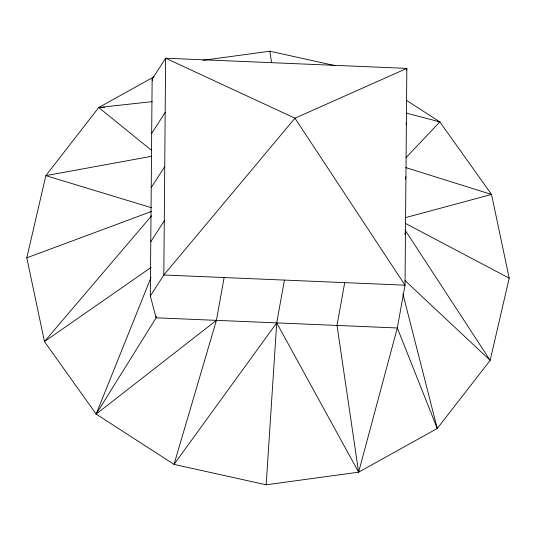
<?xml version="1.0" encoding="UTF-8"?>
<svg xmlns="http://www.w3.org/2000/svg" width="536" height="536" viewBox="0 0 536 536"><rect width="100%" height="100%" fill="white"/><g stroke="black" fill="none" stroke-linecap="round" stroke-linejoin="round"><path stroke-width="0.8" d="M224.122 277.548L216.417 320.347L96.158 414.1L156.117 317.808L150.321 295.999L152.137 79.207L165.637 58.21L406.837 68.387L405.022 285.179L397.317 327.978L358.624 472.183L266.184 484.792L174.019 464.39L96.158 414.1L44.468 341.559L26.8 257.823L45.855 175.641L98.731 107.515L154.073 76.762M156.13 316.14L156.117 317.808L397.317 327.978L437.269 428.485L358.624 472.183L276.717 322.893L284.422 280.094M266.184 484.792L276.717 322.893L174.019 464.39L216.417 320.347M344.722 282.633L337.017 325.439L358.624 472.183M406.543 70.035L406.837 68.387L294.954 118.195L163.822 275.002L150.321 295.999M406.087 124.231L406.382 122.583M405.484 179.252L405.926 176.786M404.881 234.272L405.471 230.983M406.871 100.607L439.842 121.9L491.532 194.441L509.2 278.177L490.145 360.36L437.269 428.485L402.945 294.03M96.158 414.1L150.964 277.568M151.681 133.404L165.182 112.413M151.232 187.6L164.726 166.609M150.777 241.796L164.271 220.805M151.614 215.76L44.468 341.559L151.105 267.41M406.114 157.537L439.842 121.9L406.322 113.083M26.8 257.823L151.534 211.452M405.464 217.636L491.532 194.441L405.826 167.621M151.735 156.264L45.855 175.641L151.427 207.707M202.963 60.327L269.816 51.208L335.067 65.647M151.668 150.495L98.731 107.515L152.177 101.646M98.731 107.515L104.58 107.321M437.356 121.578L439.842 121.9M405.625 223.492L509.2 278.177M405.062 280.616L490.145 360.36L405.089 230.091M152.137 79.207L152.566 80.822M269.816 51.208L271.638 62.678M165.637 58.21L163.822 275.002L405.022 285.179L294.954 118.195L165.637 58.21"/></g></svg>
